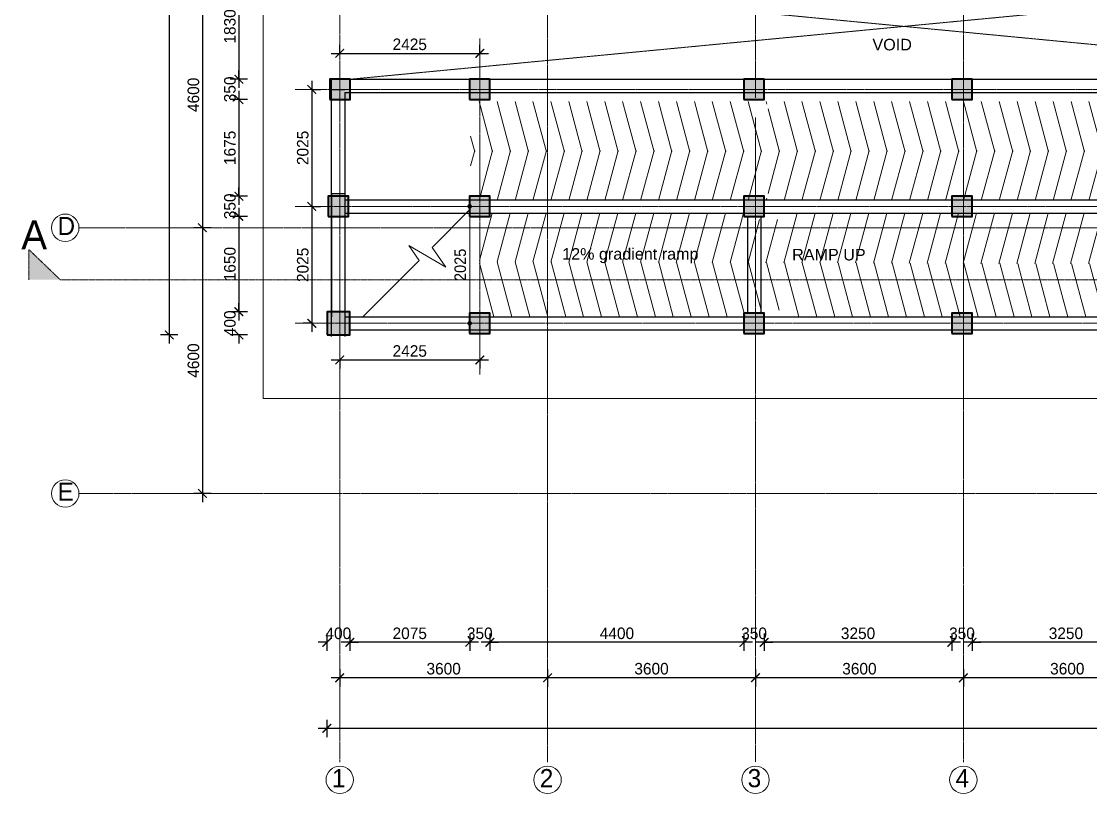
# Model space of a CAD drawing. Header units: inches. Extents: x -3071 to 2014935, y -37057 to 549694.
# Drawn here: x 1442787 to 1461303, y 292468 to 305837 of the extents above; entities that cross this region are included whole.
import ezdxf

# ---------------------------------------------------------------- set-up
doc = ezdxf.new("R2010")
doc.units = ezdxf.units.IN
doc.header["$MEASUREMENT"] = 0
for name, pattern in [('ACAD_ISO08W100', [36, 24, -3, 6, -3]), ('DASHDOT2', [12.7, 6.35, -3.175, 0, -3.175]), ('DASHED', [0.75, 0.5, -0.25])]:
    doc.linetypes.add(name, pattern=pattern)
for name, color, linetype, lineweight in [('A .4 col', 5, 'Continuous', 40), ('A 0.05 hatch', 252, 'Continuous', 5), ('A 0.18 steps', 6, 'Continuous', 18), ('cen', 50, 'ACAD_ISO08W100', 5), ('dotted line', 1, 'DASHED', 9), ('Grid Tag', 6, 'Continuous', 20), ('p1 walls stone outline', 4, 'Continuous', 30), ('section', 6, 'DASHDOT2', 20), ('text', 7, 'Continuous', 25)]:
    doc.layers.add(name, color=color, linetype=linetype, lineweight=lineweight)
doc.styles.add('AERIAL', font='arial.ttf', dxfattribs={"height": 10})
doc.styles.add('Archi 100', font='GOTHIC.TTF', dxfattribs={"height": 200})
doc.styles.add('ARIAL', font='arial.ttf', dxfattribs={"width": 0.9})
doc.styles.add('CG', font='GOTHIC.TTF', dxfattribs={"height": 40})
doc.styles.get("Standard").update_dxf_attribs({"font": 'GOTHIC.TTF'})
doc.dimstyles.new('Archi 100', dxfattribs={"dimtxt": 200, "dimasz": 150, "dimexe": 150, "dimexo": 300, "dimgap": 50, "dimtad": 1, "dimdec": 0, "dimrnd": 5, "dimzin": 0, "dimdsep": 46, "dimtxsty": 'Archi 100', "dimblk": 'ARCHTICK', "dimcen": 0.09, "dimdle": 150, "dimclrd": 256, "dimclre": 256, "dimclrt": 256, "dimadec": 0, "dimazin": 0, "dimtfac": 1, "dimtdec": 0, "dimtix": 1, "dimtofl": 0, "dimtmove": 0, "dimatfit": 3, "dimfxl": 150, "dimfxlon": 1, "dimtolj": 1, "dimtzin": 0, "dimlwd": -1, "dimlwe": -1, "dimarcsym": 0})
doc.dimstyles.new('el to el 200', dxfattribs={"dimtxt": 200, "dimasz": 80, "dimexe": 150, "dimexo": 150, "dimgap": 60, "dimtad": 1, "dimdec": 1, "dimlfac": -1, "dimrnd": 1, "dimdsep": 46, "dimtxsty": 'ARIAL', "dimblk": 'DOT', "dimcen": 1, "dimdle": 25, "dimse1": 1, "dimse2": 1, "dimclrd": 256, "dimclre": 256, "dimclrt": 256, "dimadec": 0, "dimazin": 0, "dimtfac": 1, "dimtdec": 1, "dimtix": 1, "dimtmove": 1, "dimatfit": 0, "dimfxl": 400, "dimfxlon": 1, "dimlwd": 9, "dimlwe": 9, "dimarcsym": 0})

# ---------------------------------------------------------------- blocks, each defined once
blk = doc.blocks.new('grid')
at = {"layer": 'Grid Tag', "linetype": 'Continuous', "ltscale": 30}
blk.add_circle((51, 48), 264, dxfattribs=at)
blk.add_attdef('GRID', (-143, -93), '', height=200)
blk = doc.blocks.new('_Dot')
at = {"color": 0, "linetype": 'ByBlock', "lineweight": -2}
blk.add_line((-0.5, 0), (-1, 0), dxfattribs=at)
at = {"color": 0, "linetype": 'ByBlock', "const_width": 0.5}
blk.add_lwpolyline([(-0.25, 0, 1), (0.25, 0, 1)], format="xyb", close=True, dxfattribs=at)
blk = doc.blocks.new('*D1549')
at = {"layer": 'Defpoints', "lineweight": 9, "ltscale": 20, "transparency": 16777216}
blk.add_line((1450550, 300690), (1450550, 302555), dxfattribs=at)
at = {"layer": 'Defpoints', "color": 0, "ltscale": 20, "transparency": 16777216}
for p in [(1450550, 302635), (1450725, 302635), (1450725, 300610)]:
    blk.add_point(p, dxfattribs=at)
at = {"layer": 'Defpoints', "lineweight": 9, "ltscale": 20, "transparency": 16777216, "xscale": 80, "yscale": 80, "zscale": 80}
for p, rotation in [((1450550, 302635), 89.9999999999999), ((1450550, 300610), 269.9999999999999)]:
    blk.add_blockref('_Dot', p, dxfattribs=dict(at, rotation=rotation))
at = {"layer": 'Defpoints', "ltscale": 20, "transparency": 16777216, "insert": (1450387, 301622), "char_height": 200, "attachment_point": 5, "rotation": 90, "style": 'ARIAL'}
blk.add_mtext('2025', dxfattribs=at)
blk = doc.blocks.new('_ArchTick')
at = {"color": 0, "linetype": 'ByBlock', "const_width": 0.15}
blk.add_lwpolyline([(-0.5, -0.5), (0.5, 0.5)], dxfattribs=at)
blk = doc.blocks.new('*D1981')
at = {"transparency": 16777216}
for p, q in [((1446703, 306665), (1446403, 306665)), ((1446553, 306815), (1446553, 304685)), ((1446703, 304835), (1446403, 304835))]:
    blk.add_line(p, q, dxfattribs=at)
at = {"layer": 'Defpoints', "color": 0, "transparency": 16777216}
for p in [(1448099, 306665), (1446553, 304835), (1448127, 304835)]:
    blk.add_point(p, dxfattribs=at)
at = {"transparency": 16777216, "xscale": 150, "yscale": 150, "zscale": 150}
for p, rotation in [((1446553, 306665), 90), ((1446553, 304835), 270)]:
    blk.add_blockref('_ArchTick', p, dxfattribs=dict(at, rotation=rotation))
at = {"transparency": 16777216, "insert": (1446398, 305750), "char_height": 200, "attachment_point": 5, "rotation": 90, "style": 'Archi 100'}
blk.add_mtext('\\A1;1830', dxfattribs=at)
blk = doc.blocks.new('*D1982')
at = {"transparency": 16777216}
for p, q in [((1446553, 304835), (1446553, 304985)), ((1446703, 304835), (1446403, 304835)), ((1446703, 304485), (1446403, 304485)), ((1446553, 304485), (1446553, 304335))]:
    blk.add_line(p, q, dxfattribs=at)
at = {"layer": 'Defpoints', "color": 0, "transparency": 16777216}
for p in [(1448127, 304835), (1446553, 304485), (1448127, 304485)]:
    blk.add_point(p, dxfattribs=at)
at = {"transparency": 16777216, "xscale": 150, "yscale": 150, "zscale": 150}
for p, rotation in [((1446553, 304835), 270), ((1446553, 304485), 90)]:
    blk.add_blockref('_ArchTick', p, dxfattribs=dict(at, rotation=rotation))
at = {"transparency": 16777216, "insert": (1446398, 304660), "char_height": 200, "attachment_point": 5, "rotation": 90, "style": 'Archi 100'}
blk.add_mtext('\\A1;350', dxfattribs=at)
blk = doc.blocks.new('*D1983')
at = {"transparency": 16777216}
for p, q in [((1446553, 304635), (1446553, 302660)), ((1446703, 304485), (1446403, 304485)), ((1446703, 302810), (1446403, 302810))]:
    blk.add_line(p, q, dxfattribs=at)
at = {"layer": 'Defpoints', "color": 0, "transparency": 16777216}
for p in [(1448127, 304485), (1446553, 302810), (1448100, 302810)]:
    blk.add_point(p, dxfattribs=at)
at = {"transparency": 16777216, "xscale": 150, "yscale": 150, "zscale": 150}
for p, rotation in [((1446553, 304485), 90), ((1446553, 302810), 270)]:
    blk.add_blockref('_ArchTick', p, dxfattribs=dict(at, rotation=rotation))
at = {"transparency": 16777216, "insert": (1446398, 303647), "char_height": 200, "attachment_point": 5, "rotation": 90, "style": 'Archi 100'}
blk.add_mtext('\\A1;1675', dxfattribs=at)
blk = doc.blocks.new('*D1984')
at = {"transparency": 16777216}
for p, q in [((1446553, 302810), (1446553, 302960)), ((1446703, 302810), (1446403, 302810)), ((1446703, 302460), (1446403, 302460)), ((1446553, 302460), (1446553, 302310))]:
    blk.add_line(p, q, dxfattribs=at)
at = {"layer": 'Defpoints', "color": 0, "transparency": 16777216}
for p in [(1448100, 302810), (1446553, 302460), (1448100, 302460)]:
    blk.add_point(p, dxfattribs=at)
at = {"transparency": 16777216, "xscale": 150, "yscale": 150, "zscale": 150}
for p, rotation in [((1446553, 302810), 270), ((1446553, 302460), 90)]:
    blk.add_blockref('_ArchTick', p, dxfattribs=dict(at, rotation=rotation))
at = {"transparency": 16777216, "insert": (1446398, 302635), "char_height": 200, "attachment_point": 5, "rotation": 90, "style": 'Archi 100'}
blk.add_mtext('\\A1;350', dxfattribs=at)
blk = doc.blocks.new('*D1985')
at = {"transparency": 16777216}
for p, q in [((1446553, 302610), (1446553, 300660)), ((1446703, 302460), (1446403, 302460)), ((1446703, 300810), (1446403, 300810))]:
    blk.add_line(p, q, dxfattribs=at)
at = {"layer": 'Defpoints', "color": 0, "transparency": 16777216}
for p in [(1448100, 302460), (1446553, 300810), (1448085, 300810)]:
    blk.add_point(p, dxfattribs=at)
at = {"transparency": 16777216, "xscale": 150, "yscale": 150, "zscale": 150}
for p, rotation in [((1446553, 302460), 90), ((1446553, 300810), 270)]:
    blk.add_blockref('_ArchTick', p, dxfattribs=dict(at, rotation=rotation))
at = {"transparency": 16777216, "insert": (1446398, 301635), "char_height": 200, "attachment_point": 5, "rotation": 90, "style": 'Archi 100'}
blk.add_mtext('\\A1;1650', dxfattribs=at)
blk = doc.blocks.new('*D1986')
at = {"transparency": 16777216}
for p, q in [((1446553, 300810), (1446553, 300960)), ((1446703, 300810), (1446403, 300810)), ((1446703, 300410), (1446403, 300410)), ((1446553, 300410), (1446553, 300260))]:
    blk.add_line(p, q, dxfattribs=at)
at = {"layer": 'Defpoints', "color": 0, "transparency": 16777216}
for p in [(1448085, 300810), (1446553, 300410), (1448085, 300410)]:
    blk.add_point(p, dxfattribs=at)
at = {"transparency": 16777216, "xscale": 150, "yscale": 150, "zscale": 150}
for p, rotation in [((1446553, 300810), 270), ((1446553, 300410), 90)]:
    blk.add_blockref('_ArchTick', p, dxfattribs=dict(at, rotation=rotation))
at = {"transparency": 16777216, "insert": (1446398, 300610), "char_height": 200, "attachment_point": 5, "rotation": 90, "style": 'Archi 100'}
blk.add_mtext('\\A1;400', dxfattribs=at)
blk = doc.blocks.new('*D1989')
at = {"transparency": 16777216}
for p, q in [((1445921, 307015), (1445921, 302115)), ((1446071, 306865), (1445771, 306865)), ((1446071, 302265), (1445771, 302265))]:
    blk.add_line(p, q, dxfattribs=at)
at = {"layer": 'Defpoints', "color": 0, "transparency": 16777216}
for p in [(1448299, 306865), (1445921, 302265), (1448299, 302265)]:
    blk.add_point(p, dxfattribs=at)
at = {"transparency": 16777216, "xscale": 150, "yscale": 150, "zscale": 150}
for p, rotation in [((1445921, 306865), 90), ((1445921, 302265), 270)]:
    blk.add_blockref('_ArchTick', p, dxfattribs=dict(at, rotation=rotation))
at = {"transparency": 16777216, "insert": (1445766, 304565), "char_height": 200, "attachment_point": 5, "rotation": 90, "style": 'Archi 100'}
blk.add_mtext('\\A1;4600', dxfattribs=at)
blk = doc.blocks.new('*D1990')
at = {"transparency": 16777216}
for p, q in [((1445921, 302415), (1445921, 297515)), ((1446071, 302265), (1445771, 302265)), ((1446071, 297665), (1445771, 297665))]:
    blk.add_line(p, q, dxfattribs=at)
at = {"layer": 'Defpoints', "color": 0, "transparency": 16777216}
for p in [(1448299, 302265), (1445921, 297665), (1448299, 297665)]:
    blk.add_point(p, dxfattribs=at)
at = {"transparency": 16777216, "xscale": 150, "yscale": 150, "zscale": 150}
for p, rotation in [((1445921, 302265), 90), ((1445921, 297665), 270)]:
    blk.add_blockref('_ArchTick', p, dxfattribs=dict(at, rotation=rotation))
at = {"transparency": 16777216, "insert": (1445766, 299965), "char_height": 200, "attachment_point": 5, "rotation": 90, "style": 'Archi 100'}
blk.add_mtext('\\A1;4600', dxfattribs=at)
blk = doc.blocks.new('*D1991')
at = {"transparency": 16777216}
for p, q in [((1445347, 314715), (1445347, 300260)), ((1445497, 314565), (1445197, 314565)), ((1445497, 300410), (1445197, 300410))]:
    blk.add_line(p, q, dxfattribs=at)
at = {"layer": 'Defpoints', "color": 0, "transparency": 16777216}
for p in [(1448099, 314565), (1445347, 300410), (1448085, 300410)]:
    blk.add_point(p, dxfattribs=at)
at = {"transparency": 16777216, "xscale": 150, "yscale": 150, "zscale": 150}
for p, rotation in [((1445347, 314565), 90), ((1445347, 300410), 270)]:
    blk.add_blockref('_ArchTick', p, dxfattribs=dict(at, rotation=rotation))
at = {"transparency": 16777216, "insert": (1445192, 307487), "char_height": 200, "attachment_point": 5, "rotation": 90, "style": 'Archi 100'}
blk.add_mtext('\\A1;14155', dxfattribs=at)
blk = doc.blocks.new('*D2032')
at = {"transparency": 16777216}
for p, q in [((1459250, 295237), (1459250, 294937)), ((1462500, 295237), (1462500, 294937)), ((1462650, 295087), (1459100, 295087))]:
    blk.add_line(p, q, dxfattribs=at)
at = {"layer": 'Defpoints', "color": 0, "transparency": 16777216}
for p in [(1459250, 300435), (1462500, 300435), (1459250, 295087)]:
    blk.add_point(p, dxfattribs=at)
at = {"transparency": 16777216, "xscale": 150, "yscale": 150, "zscale": 150, "rotation": 180}
blk.add_blockref('_ArchTick', (1459250, 295087), dxfattribs=at)
at = {"transparency": 16777216, "xscale": 150, "yscale": 150, "zscale": 150}
blk.add_blockref('_ArchTick', (1462500, 295087), dxfattribs=at)
at = {"transparency": 16777216, "insert": (1460875, 295242), "char_height": 200, "attachment_point": 5, "style": 'Archi 100'}
blk.add_mtext('\\A1;3250', dxfattribs=at)
blk = doc.blocks.new('*D2033')
at = {"transparency": 16777216}
for p, q in [((1458900, 295237), (1458900, 294937)), ((1459250, 295237), (1459250, 294937)), ((1458900, 295087), (1458750, 295087)), ((1459250, 295087), (1459400, 295087))]:
    blk.add_line(p, q, dxfattribs=at)
at = {"layer": 'Defpoints', "color": 0, "transparency": 16777216}
for p in [(1458900, 300435), (1459250, 300435), (1458900, 295087)]:
    blk.add_point(p, dxfattribs=at)
at = {"transparency": 16777216, "xscale": 150, "yscale": 150, "zscale": 150}
blk.add_blockref('_ArchTick', (1458900, 295087), dxfattribs=at)
at = {"transparency": 16777216, "xscale": 150, "yscale": 150, "zscale": 150, "rotation": 180}
blk.add_blockref('_ArchTick', (1459250, 295087), dxfattribs=at)
at = {"transparency": 16777216, "insert": (1459075, 295242), "char_height": 200, "attachment_point": 5, "style": 'Archi 100'}
blk.add_mtext('\\A1;350', dxfattribs=at)
blk = doc.blocks.new('*D2034')
at = {"transparency": 16777216}
for p, q in [((1455650, 295237), (1455650, 294937)), ((1458900, 295237), (1458900, 294937)), ((1459050, 295087), (1455500, 295087))]:
    blk.add_line(p, q, dxfattribs=at)
at = {"layer": 'Defpoints', "color": 0, "transparency": 16777216}
for p in [(1455650, 300435), (1458900, 300435), (1455650, 295087)]:
    blk.add_point(p, dxfattribs=at)
at = {"transparency": 16777216, "xscale": 150, "yscale": 150, "zscale": 150, "rotation": 180}
blk.add_blockref('_ArchTick', (1455650, 295087), dxfattribs=at)
at = {"transparency": 16777216, "xscale": 150, "yscale": 150, "zscale": 150}
blk.add_blockref('_ArchTick', (1458900, 295087), dxfattribs=at)
at = {"transparency": 16777216, "insert": (1457275, 295242), "char_height": 200, "attachment_point": 5, "style": 'Archi 100'}
blk.add_mtext('\\A1;3250', dxfattribs=at)
blk = doc.blocks.new('*D2035')
at = {"transparency": 16777216}
for p, q in [((1455300, 295237), (1455300, 294937)), ((1455650, 295237), (1455650, 294937)), ((1455300, 295087), (1455150, 295087)), ((1455650, 295087), (1455800, 295087))]:
    blk.add_line(p, q, dxfattribs=at)
at = {"layer": 'Defpoints', "color": 0, "transparency": 16777216}
for p in [(1455300, 300435), (1455650, 300435), (1455300, 295087)]:
    blk.add_point(p, dxfattribs=at)
at = {"transparency": 16777216, "xscale": 150, "yscale": 150, "zscale": 150}
blk.add_blockref('_ArchTick', (1455300, 295087), dxfattribs=at)
at = {"transparency": 16777216, "xscale": 150, "yscale": 150, "zscale": 150, "rotation": 180}
blk.add_blockref('_ArchTick', (1455650, 295087), dxfattribs=at)
at = {"transparency": 16777216, "insert": (1455475, 295242), "char_height": 200, "attachment_point": 5, "style": 'Archi 100'}
blk.add_mtext('\\A1;350', dxfattribs=at)
blk = doc.blocks.new('*D2036')
at = {"transparency": 16777216}
for p, q in [((1450900, 295237), (1450900, 294937)), ((1455300, 295237), (1455300, 294937)), ((1455450, 295087), (1450750, 295087))]:
    blk.add_line(p, q, dxfattribs=at)
at = {"layer": 'Defpoints', "color": 0, "transparency": 16777216}
for p in [(1450900, 300435), (1455300, 300435), (1450900, 295087)]:
    blk.add_point(p, dxfattribs=at)
at = {"transparency": 16777216, "xscale": 150, "yscale": 150, "zscale": 150, "rotation": 180}
blk.add_blockref('_ArchTick', (1450900, 295087), dxfattribs=at)
at = {"transparency": 16777216, "xscale": 150, "yscale": 150, "zscale": 150}
blk.add_blockref('_ArchTick', (1455300, 295087), dxfattribs=at)
at = {"transparency": 16777216, "insert": (1453100, 295242), "char_height": 200, "attachment_point": 5, "style": 'Archi 100'}
blk.add_mtext('\\A1;4400', dxfattribs=at)
blk = doc.blocks.new('*D2037')
at = {"transparency": 16777216}
for p, q in [((1450550, 295237), (1450550, 294937)), ((1450900, 295237), (1450900, 294937)), ((1450550, 295087), (1450400, 295087)), ((1450900, 295087), (1451050, 295087))]:
    blk.add_line(p, q, dxfattribs=at)
at = {"layer": 'Defpoints', "color": 0, "transparency": 16777216}
for p in [(1450550, 300435), (1450900, 300435), (1450550, 295087)]:
    blk.add_point(p, dxfattribs=at)
at = {"transparency": 16777216, "xscale": 150, "yscale": 150, "zscale": 150}
blk.add_blockref('_ArchTick', (1450550, 295087), dxfattribs=at)
at = {"transparency": 16777216, "xscale": 150, "yscale": 150, "zscale": 150, "rotation": 180}
blk.add_blockref('_ArchTick', (1450900, 295087), dxfattribs=at)
at = {"transparency": 16777216, "insert": (1450725, 295242), "char_height": 200, "attachment_point": 5, "style": 'Archi 100'}
blk.add_mtext('\\A1;350', dxfattribs=at)
blk = doc.blocks.new('*D2038')
at = {"transparency": 16777216}
for p, q in [((1448475, 295237), (1448475, 294937)), ((1450550, 295237), (1450550, 294937)), ((1450700, 295087), (1448325, 295087))]:
    blk.add_line(p, q, dxfattribs=at)
at = {"layer": 'Defpoints', "color": 0, "transparency": 16777216}
for p in [(1448475, 300410), (1450550, 300435), (1448475, 295087)]:
    blk.add_point(p, dxfattribs=at)
at = {"transparency": 16777216, "xscale": 150, "yscale": 150, "zscale": 150, "rotation": 180}
blk.add_blockref('_ArchTick', (1448475, 295087), dxfattribs=at)
at = {"transparency": 16777216, "xscale": 150, "yscale": 150, "zscale": 150}
blk.add_blockref('_ArchTick', (1450550, 295087), dxfattribs=at)
at = {"transparency": 16777216, "insert": (1449512, 295242), "char_height": 200, "attachment_point": 5, "style": 'Archi 100'}
blk.add_mtext('\\A1;2075', dxfattribs=at)
blk = doc.blocks.new('*D2039')
at = {"transparency": 16777216}
for p, q in [((1448075, 295237), (1448075, 294937)), ((1448475, 295237), (1448475, 294937)), ((1448075, 295087), (1447925, 295087)), ((1448475, 295087), (1448625, 295087))]:
    blk.add_line(p, q, dxfattribs=at)
at = {"layer": 'Defpoints', "color": 0, "transparency": 16777216}
for p in [(1448075, 300410), (1448475, 300410), (1448075, 295087)]:
    blk.add_point(p, dxfattribs=at)
at = {"transparency": 16777216, "xscale": 150, "yscale": 150, "zscale": 150}
blk.add_blockref('_ArchTick', (1448075, 295087), dxfattribs=at)
at = {"transparency": 16777216, "xscale": 150, "yscale": 150, "zscale": 150, "rotation": 180}
blk.add_blockref('_ArchTick', (1448475, 295087), dxfattribs=at)
at = {"transparency": 16777216, "insert": (1448275, 295242), "char_height": 200, "attachment_point": 5, "style": 'Archi 100'}
blk.add_mtext('\\A1;400', dxfattribs=at)
blk = doc.blocks.new('*D2046')
at = {"transparency": 16777216}
for p, q in [((1459099, 294624), (1459099, 294324)), ((1462699, 294624), (1462699, 294324)), ((1462849, 294474), (1458949, 294474))]:
    blk.add_line(p, q, dxfattribs=at)
at = {"layer": 'Defpoints', "color": 0, "transparency": 16777216}
for p in [(1459099, 297665), (1462699, 297665), (1459099, 294474)]:
    blk.add_point(p, dxfattribs=at)
at = {"transparency": 16777216, "xscale": 150, "yscale": 150, "zscale": 150, "rotation": 180}
blk.add_blockref('_ArchTick', (1459099, 294474), dxfattribs=at)
at = {"transparency": 16777216, "xscale": 150, "yscale": 150, "zscale": 150}
blk.add_blockref('_ArchTick', (1462699, 294474), dxfattribs=at)
at = {"transparency": 16777216, "insert": (1460899, 294629), "char_height": 200, "attachment_point": 5, "style": 'Archi 100'}
blk.add_mtext('\\A1;3600', dxfattribs=at)
blk = doc.blocks.new('*D2047')
at = {"transparency": 16777216}
for p, q in [((1455499, 294624), (1455499, 294324)), ((1459099, 294624), (1459099, 294324)), ((1459249, 294474), (1455349, 294474))]:
    blk.add_line(p, q, dxfattribs=at)
at = {"layer": 'Defpoints', "color": 0, "transparency": 16777216}
for p in [(1455499, 297665), (1459099, 297665), (1455499, 294474)]:
    blk.add_point(p, dxfattribs=at)
at = {"transparency": 16777216, "xscale": 150, "yscale": 150, "zscale": 150, "rotation": 180}
blk.add_blockref('_ArchTick', (1455499, 294474), dxfattribs=at)
at = {"transparency": 16777216, "xscale": 150, "yscale": 150, "zscale": 150}
blk.add_blockref('_ArchTick', (1459099, 294474), dxfattribs=at)
at = {"transparency": 16777216, "insert": (1457299, 294629), "char_height": 200, "attachment_point": 5, "style": 'Archi 100'}
blk.add_mtext('\\A1;3600', dxfattribs=at)
blk = doc.blocks.new('*D2048')
at = {"transparency": 16777216}
for p, q in [((1451899, 294624), (1451899, 294324)), ((1455499, 294624), (1455499, 294324)), ((1455649, 294474), (1451749, 294474))]:
    blk.add_line(p, q, dxfattribs=at)
at = {"layer": 'Defpoints', "color": 0, "transparency": 16777216}
for p in [(1451899, 297665), (1455499, 297665), (1451899, 294474)]:
    blk.add_point(p, dxfattribs=at)
at = {"transparency": 16777216, "xscale": 150, "yscale": 150, "zscale": 150, "rotation": 180}
blk.add_blockref('_ArchTick', (1451899, 294474), dxfattribs=at)
at = {"transparency": 16777216, "xscale": 150, "yscale": 150, "zscale": 150}
blk.add_blockref('_ArchTick', (1455499, 294474), dxfattribs=at)
at = {"transparency": 16777216, "insert": (1453699, 294629), "char_height": 200, "attachment_point": 5, "style": 'Archi 100'}
blk.add_mtext('\\A1;3600', dxfattribs=at)
blk = doc.blocks.new('*D2049')
at = {"transparency": 16777216}
for p, q in [((1448299, 294624), (1448299, 294324)), ((1451899, 294624), (1451899, 294324)), ((1452049, 294474), (1448149, 294474))]:
    blk.add_line(p, q, dxfattribs=at)
at = {"layer": 'Defpoints', "color": 0, "transparency": 16777216}
for p in [(1448299, 297665), (1451899, 297665), (1448299, 294474)]:
    blk.add_point(p, dxfattribs=at)
at = {"transparency": 16777216, "xscale": 150, "yscale": 150, "zscale": 150, "rotation": 180}
blk.add_blockref('_ArchTick', (1448299, 294474), dxfattribs=at)
at = {"transparency": 16777216, "xscale": 150, "yscale": 150, "zscale": 150}
blk.add_blockref('_ArchTick', (1451899, 294474), dxfattribs=at)
at = {"transparency": 16777216, "insert": (1450099, 294629), "char_height": 200, "attachment_point": 5, "style": 'Archi 100'}
blk.add_mtext('\\A1;3600', dxfattribs=at)
blk = doc.blocks.new('*D2050')
at = {"transparency": 16777216}
for p, q in [((1448075, 293747), (1448075, 293447)), ((1487149, 293747), (1487149, 293447)), ((1487299, 293597), (1447925, 293597))]:
    blk.add_line(p, q, dxfattribs=at)
at = {"layer": 'Defpoints', "color": 0, "transparency": 16777216}
for p in [(1487149, 302065), (1448075, 300410), (1448075, 293597)]:
    blk.add_point(p, dxfattribs=at)
at = {"transparency": 16777216, "xscale": 150, "yscale": 150, "zscale": 150, "rotation": 180}
blk.add_blockref('_ArchTick', (1448075, 293597), dxfattribs=at)
at = {"transparency": 16777216, "xscale": 150, "yscale": 150, "zscale": 150}
blk.add_blockref('_ArchTick', (1487149, 293597), dxfattribs=at)
at = {"transparency": 16777216, "insert": (1467612, 293752), "char_height": 200, "attachment_point": 5, "style": 'Archi 100'}
blk.add_mtext('\\A1;39075', dxfattribs=at)
blk = doc.blocks.new('*D2093')
at = {"transparency": 16777216}
for p, q in [((1448299, 305284), (1448299, 305434)), ((1450725, 305284), (1450725, 305434)), ((1448149, 305284), (1450875, 305284))]:
    blk.add_line(p, q, dxfattribs=at)
at = {"layer": 'Defpoints', "color": 0, "transparency": 16777216}
for p in [(1448299, 305271), (1450725, 305284), (1450725, 305271)]:
    blk.add_point(p, dxfattribs=at)
at = {"transparency": 16777216, "xscale": 150, "yscale": 150, "zscale": 150, "rotation": 180}
blk.add_blockref('_ArchTick', (1448299, 305284), dxfattribs=at)
at = {"transparency": 16777216, "xscale": 150, "yscale": 150, "zscale": 150}
blk.add_blockref('_ArchTick', (1450725, 305284), dxfattribs=at)
at = {"transparency": 16777216, "insert": (1449512, 305439), "char_height": 200, "attachment_point": 5, "style": 'Archi 100'}
blk.add_mtext('\\A1;2425', dxfattribs=at)
blk = doc.blocks.new('*D2094')
at = {"transparency": 16777216}
for p, q in [((1447815, 304810), (1447815, 302485)), ((1447815, 304660), (1447965, 304660)), ((1447815, 302635), (1447965, 302635))]:
    blk.add_line(p, q, dxfattribs=at)
at = {"layer": 'Defpoints', "color": 0, "transparency": 16777216}
for p in [(1447790, 304660), (1447790, 302635), (1447815, 302635)]:
    blk.add_point(p, dxfattribs=at)
at = {"transparency": 16777216, "xscale": 150, "yscale": 150, "zscale": 150}
for p, rotation in [((1447815, 304660), 90), ((1447815, 302635), 270)]:
    blk.add_blockref('_ArchTick', p, dxfattribs=dict(at, rotation=rotation))
at = {"transparency": 16777216, "insert": (1447660, 303647), "char_height": 200, "attachment_point": 5, "rotation": 90, "style": 'Archi 100'}
blk.add_mtext('\\A1;2025', dxfattribs=at)
blk = doc.blocks.new('*D2095')
at = {"transparency": 16777216}
for p, q in [((1447815, 302785), (1447815, 300460)), ((1447815, 302635), (1447965, 302635)), ((1447815, 300610), (1447665, 300610))]:
    blk.add_line(p, q, dxfattribs=at)
at = {"layer": 'Defpoints', "color": 0, "transparency": 16777216}
for p in [(1447790, 302635), (1447815, 300610), (1447815, 300610)]:
    blk.add_point(p, dxfattribs=at)
at = {"transparency": 16777216, "xscale": 150, "yscale": 150, "zscale": 150}
for p, rotation in [((1447815, 302635), 90), ((1447815, 300610), 270)]:
    blk.add_blockref('_ArchTick', p, dxfattribs=dict(at, rotation=rotation))
at = {"transparency": 16777216, "insert": (1447660, 301622), "char_height": 200, "attachment_point": 5, "rotation": 90, "style": 'Archi 100'}
blk.add_mtext('\\A1;2025', dxfattribs=at)
blk = doc.blocks.new('*D2096')
at = {"transparency": 16777216}
for p, q in [((1448149, 299975), (1450875, 299975)), ((1448299, 299975), (1448299, 299825)), ((1450725, 299975), (1450725, 299825))]:
    blk.add_line(p, q, dxfattribs=at)
at = {"layer": 'Defpoints', "color": 0, "transparency": 16777216}
for p in [(1448299, 299988), (1450725, 299988), (1450725, 299975)]:
    blk.add_point(p, dxfattribs=at)
at = {"transparency": 16777216, "xscale": 150, "yscale": 150, "zscale": 150, "rotation": 180}
blk.add_blockref('_ArchTick', (1448299, 299975), dxfattribs=at)
at = {"transparency": 16777216, "xscale": 150, "yscale": 150, "zscale": 150}
blk.add_blockref('_ArchTick', (1450725, 299975), dxfattribs=at)
at = {"transparency": 16777216, "insert": (1449512, 300130), "char_height": 200, "attachment_point": 5, "style": 'Archi 100'}
blk.add_mtext('\\A1;2425', dxfattribs=at)

msp = doc.modelspace()

# ---------------------------------------------------------------- hatches: boundary and pattern name
at = {"layer": 'A .4 col', "linetype": 'Continuous'}
h = msp.add_hatch(color=256, dxfattribs=at)
h.dxf.hatch_style = 1
h.paths.add_polyline_path([(1448127.36, 304484.75), (1448477.36, 304484.75), (1448477.36, 304834.75), (1448127.36, 304834.75)])
h = msp.add_hatch(color=256, dxfattribs=at)
h.dxf.hatch_style = 1
h.paths.add_polyline_path([(1450549.59, 304484.75), (1450899.59, 304484.75), (1450899.59, 304834.75), (1450549.59, 304834.75)])
h = msp.add_hatch(color=256, dxfattribs=at)
h.dxf.hatch_style = 1
h.paths.add_polyline_path([(1455299.6, 304484.75), (1455649.6, 304484.75), (1455649.6, 304834.75), (1455299.6, 304834.75)])
h = msp.add_hatch(color=256, dxfattribs=at)
h.dxf.hatch_style = 1
h.paths.add_polyline_path([(1458899.6, 304484.75), (1459249.6, 304484.75), (1459249.6, 304834.75), (1458899.6, 304834.75)])
h = msp.add_hatch(color=256, dxfattribs=at)
h.dxf.hatch_style = 1
h.paths.add_polyline_path([(1448099.6, 302459.76), (1448449.6, 302459.76), (1448449.6, 302809.76), (1448099.6, 302809.76)])
h = msp.add_hatch(color=256, dxfattribs=at)
h.dxf.hatch_style = 1
h.paths.add_polyline_path([(1450549.59, 302459.76), (1450899.59, 302459.76), (1450899.59, 302809.76), (1450549.59, 302809.76)])
h = msp.add_hatch(color=256, dxfattribs=at)
h.dxf.hatch_style = 1
h.paths.add_polyline_path([(1455299.6, 302459.76), (1455649.6, 302459.76), (1455649.6, 302809.76), (1455299.6, 302809.76)])
h = msp.add_hatch(color=256, dxfattribs=at)
h.dxf.hatch_style = 1
h.paths.add_polyline_path([(1458899.6, 302459.76), (1459249.6, 302459.76), (1459249.6, 302809.76), (1458899.6, 302809.76)])
h = msp.add_hatch(color=256, dxfattribs=at)
h.dxf.hatch_style = 1
h.paths.add_polyline_path([(1448074.6, 300409.77), (1448474.6, 300409.77), (1448474.6, 300809.77), (1448074.6, 300809.77)])
h = msp.add_hatch(color=256, dxfattribs=at)
h.dxf.hatch_style = 1
h.paths.add_polyline_path([(1450549.59, 300434.76), (1450899.59, 300434.76), (1450899.59, 300784.76), (1450549.59, 300784.76)])
h = msp.add_hatch(color=256, dxfattribs=at)
h.dxf.hatch_style = 1
h.paths.add_polyline_path([(1455299.6, 300434.76), (1455649.6, 300434.76), (1455649.6, 300784.76), (1455299.6, 300784.76)])
h = msp.add_hatch(color=256, dxfattribs=at)
h.dxf.hatch_style = 1
h.paths.add_polyline_path([(1458899.6, 300434.76), (1459249.6, 300434.76), (1459249.6, 300784.76), (1458899.6, 300784.76)])
at = {"layer": 'A 0.05 hatch'}
h = msp.add_hatch(dxfattribs=at)
h.set_pattern_fill('_USER', color=256, scale=300, angle=285, style=0, pattern_type=0)
h.set_pattern_definition([(105, (1618504.62, 450212.02), (-289.77775, -77.6457), [])])
h.paths.add_polyline_path([(1455919.41, 304447.87), (1455919.41, 304322.86), (1455694.41, 304322.86), (1455694.41, 304447.87), (1450564.41, 304447.87), (1450564.41, 303577.87), (1467869.42, 303577.87), (1467869.42, 304447.87)])
h = msp.add_hatch(dxfattribs=at)
h.set_pattern_fill('_USER', color=256, scale=300, angle=285, style=0, pattern_type=0)
h.set_pattern_definition([(255, (1618504.62, 156970.6), (-289.77775, 77.6457), [])])
h.paths.add_polyline_path([(1455919.41, 302734.76), (1455919.41, 302859.76), (1455694.41, 302859.76), (1455694.41, 302734.76), (1450564.41, 302734.76), (1450564.41, 303604.76), (1467869.42, 303604.76), (1467869.42, 302734.76)])
h = msp.add_hatch(dxfattribs=at)
h.set_pattern_fill('_USER', color=256, scale=300, angle=285, style=0, pattern_type=0)
h.set_pattern_definition([(75, (1450706.75, 301644.77), (289.778, -77.6457), [])])
h.paths.add_polyline_path([(1455699.6, 302519.48), (1455699.6, 302409.76), (1455474.6, 302409.76), (1455474.6, 302519.49), (1450721.75, 302519.76), (1450721.75, 301674.77), (1468026.76, 301622.26), (1468026.76, 302518.78), (1456031.76, 302519.46), (1456031.76, 302409.76), (1455806.76, 302409.76), (1455806.76, 302519.48)])
h = msp.add_hatch(dxfattribs=at)
h.set_pattern_fill('_USER', color=256, scale=300, angle=285, style=0, pattern_type=0)
h.set_pattern_definition([(285, (1450706.75, 301707.53), (289.778, 77.6457), [])])
h.paths.add_polyline_path([(1462726.76, 300834.77), (1463176.76, 300834.77), (1463176.76, 300724.77), (1468026.76, 300724.77), (1468026.76, 301622.26), (1450721.75, 301677.53), (1450721.75, 300724.77), (1455526.76, 300724.77), (1455526.76, 300834.77), (1455976.76, 300834.77), (1455976.76, 300724.77), (1462726.76, 300724.77)])
at = {"layer": 'section'}
msp.add_hatch(color=256, dxfattribs=at).paths.add_polyline_path([(1442915.17, 301887.78), (1442915.17, 301365.43), (1443458.77, 301365.43)])

# ---------------------------------------------------------------- linework, layer by layer
at = {"layer": 'A .4 col', "linetype": 'Continuous'}
for points in [[(1448127.36, 304484.75), (1448477.36, 304484.75), (1448477.36, 304834.75), (1448127.36, 304834.75)], [(1450549.59, 304484.75), (1450899.59, 304484.75), (1450899.59, 304834.75), (1450549.59, 304834.75)], [(1455299.6, 304484.75), (1455649.6, 304484.75), (1455649.6, 304834.75), (1455299.6, 304834.75)], [(1458899.6, 304484.75), (1459249.6, 304484.75), (1459249.6, 304834.75), (1458899.6, 304834.75)], [(1448099.6, 302459.76), (1448449.6, 302459.76), (1448449.6, 302809.76), (1448099.6, 302809.76)], [(1450549.59, 302459.76), (1450899.59, 302459.76), (1450899.59, 302809.76), (1450549.59, 302809.76)], [(1455299.6, 302459.76), (1455649.6, 302459.76), (1455649.6, 302809.76), (1455299.6, 302809.76)], [(1458899.6, 302459.76), (1459249.6, 302459.76), (1459249.6, 302809.76), (1458899.6, 302809.76)], [(1448084.6, 300409.77), (1448474.6, 300409.77), (1448474.6, 300809.77), (1448084.6, 300809.77)], [(1450549.59, 300434.76), (1450899.59, 300434.76), (1450899.59, 300784.76), (1450549.59, 300784.76)], [(1455299.6, 300434.76), (1455649.6, 300434.76), (1455649.6, 300784.76), (1455299.6, 300784.76)], [(1458899.6, 300434.76), (1459249.6, 300434.76), (1459249.6, 300784.76), (1458899.6, 300784.76)]]:
    msp.add_lwpolyline(points, close=True, dxfattribs=at)
at = {"layer": 'A 0.18 steps', "ltscale": 20}
for p, q in [((1449897.82, 301923.36), (1450549.59, 302575.13)), ((1449674.21, 301699.75), (1449498.45, 301958.21)), ((1449498.45, 301958.21), (1450138.55, 301582.24)), ((1450138.55, 301582.24), (1449897.82, 301923.36)), ((1448699.23, 300724.77), (1449674.21, 301699.75))]:
    msp.add_line(p, q, dxfattribs=at)
at = {"layer": 'cen', "ltscale": 2}
for p, q in [((1451899.45, 293010.11), (1451899.45, 318872.85)), ((1448299.45, 318687.32), (1448299.45, 293010.11)), ((1455499.45, 318687.32), (1455499.45, 304514.76)), ((1459099.45, 318687.32), (1459099.45, 293010.11)), ((1450724.59, 305543.4), (1450724.59, 299725.03)), ((1472552.37, 304659.75), (1447527.55, 304659.75)), ((1455499.45, 304174.76), (1455499.45, 293010.11)), ((1472524.6, 302634.76), (1447527.55, 302634.76)), ((1491464.45, 302264.76), (1443784.45, 302264.76)), ((1472529.6, 300609.77), (1447527.55, 300609.77)), ((1480024.45, 297664.76), (1443784.45, 297664.76))]:
    msp.add_line(p, q, dxfattribs=at)
at = {"layer": 'dotted line', "linetype": 'Continuous', "ltscale": 1000}
msp.add_lwpolyline([(1472749.45, 315380.53), (1487964.45, 315380.53), (1487964.45, 295934.72), (1466174.45, 295934.72), (1466174.45, 299309.77), (1446972.64, 299309.77), (1446972.64, 315379.76), (1467649.45, 315379.76)], dxfattribs=at)
at = {"layer": 'p1 walls stone outline'}
for p, q in [((1448159.6, 300379.76), (1448159.6, 304834.75)), ((1448159.6, 304834.75), (1467999.6, 304834.75)), ((1448159.6, 304659.76), (1448389.6, 304659.76)), ((1448389.6, 304604.75), (1448389.6, 300379.76)), ((1448389.6, 304604.75), (1467999.6, 304604.75)), ((1455359.6, 304484.75), (1455359.6, 304484.75)), ((1455589.6, 304484.75), (1455359.6, 304484.75)), ((1455589.6, 304484.75), (1455359.6, 304484.75)), ((1455589.6, 304484.75), (1455589.6, 304484.75)), ((1448159.6, 302859.88), (1448159.6, 300724.77)), ((1448159.6, 302859.88), (1448389.6, 302859.88)), ((1448389.6, 302749.76), (1457749.59, 302749.76)), ((1455649.6, 302749.76), (1462499.6, 302749.76)), ((1448389.6, 302519.76), (1457749.59, 302519.76)), ((1455359.6, 302459.76), (1455359.6, 300784.76)), ((1455589.6, 302459.76), (1455589.6, 300784.76)), ((1455649.6, 302519.76), (1462499.6, 302519.76)), ((1448389.6, 300724.77), (1448474.6, 300724.77)), ((1448389.6, 300724.77), (1467749.6, 300724.77)), ((1448474.6, 300494.77), (1467749.6, 300494.77))]:
    msp.add_line(p, q, dxfattribs=at)
at = {"layer": 'section'}
for p, q in [((1467649.45, 306664.75), (1448477.36, 304834.75)), ((1448499.45, 306664.75), (1467649.6, 304834.75)), ((1442915.17, 301365.43), (1442915.17, 301887.78)), ((1442915.17, 301887.78), (1443458.77, 301365.43)), ((1443458.77, 301365.43), (1491452.55, 301365.43))]:
    msp.add_line(p, q, dxfattribs=at)

# ---------------------------------------------------------------- block references
ref = msp.add_blockref('grid', (1443500.93, 302221.65), dxfattribs=dict(xscale=0.8987445155798923, yscale=0.8987445155798923, zscale=0.8987445155798923))
ref.add_attrib('GRID', 'D', (1443412.39, 302137.87), dxfattribs={"height": 314.56})
ref = msp.add_blockref('grid', (1443500.93, 297621.65), dxfattribs=dict(xscale=0.8987445155798923, yscale=0.8987445155798923, zscale=0.8987445155798923))
ref.add_attrib('GRID', 'E', (1443412.39, 297537.87), dxfattribs={"height": 314.56})
ref = msp.add_blockref('grid', (1448253.22, 292662.06), dxfattribs=dict(xscale=0.8987445155798923, yscale=0.8987445155798923, zscale=0.8987445155798923))
ref.add_attrib('GRID', '1', (1448164.68, 292578.28), dxfattribs={"height": 314.56})
ref = msp.add_blockref('grid', (1451853.22, 292662.06), dxfattribs=dict(xscale=0.8987445155798923, yscale=0.8987445155798923, zscale=0.8987445155798923))
ref.add_attrib('GRID', '2', (1451764.68, 292578.28), dxfattribs={"height": 314.56})
ref = msp.add_blockref('grid', (1455453.22, 292662.06), dxfattribs=dict(xscale=0.8987445155798923, yscale=0.8987445155798923, zscale=0.8987445155798923))
ref.add_attrib('GRID', '3', (1455364.68, 292578.28), dxfattribs={"height": 314.56})
ref = msp.add_blockref('grid', (1459053.22, 292662.06), dxfattribs=dict(xscale=0.8987445155798923, yscale=0.8987445155798923, zscale=0.8987445155798923))
ref.add_attrib('GRID', '4', (1458964.68, 292578.28), dxfattribs={"height": 314.56})

# ---------------------------------------------------------------- texts
at = {"layer": 'section', "insert": (1443008.23, 302141.36), "char_height": 500, "width": 2050.5885, "attachment_point": 5, "style": 'CG'}
msp.add_mtext('A', dxfattribs=at)
at = {"layer": 'text', "style": 'AERIAL'}
msp.add_text('RAMP UP', height=200, dxfattribs=at).set_placement((1456134.55, 301698.54))
at = {"layer": 'text', "char_height": 200, "width": 14192.8258, "attachment_point": 1, "style": 'AERIAL'}
for s, insert in [('VOID ', (1457524.67, 305535.27)), ('12% gradient ramp', (1452152.23, 301911.39))]:
    msp.add_mtext(s, dxfattribs=dict(at, insert=insert))

# ---------------------------------------------------------------- dimensions: what is measured, and where the dimension line sits
for base, p1, p2, picture, middle in [((1445346.89, 300409.77), (1448099.45, 314564.75), (1448084.6, 300409.77), '*D1991', (1445191.86, 307487.26)), ((1447815.38, 302634.76), (1447790.36, 304659.75), (1447790.36, 302634.76), '*D2094', (1447660.35, 303647.26))]:
    dim = msp.add_linear_dim(base=base, p1=p1, p2=p2, angle=90, dimstyle='Archi 100')
    dim.commit()
    dim.dimension.update_dxf_attribs({"geometry": picture, "text_midpoint": middle})
for base, p1, p2, picture, middle in [((1445920.97, 302264.76), (1448299.45, 306864.75), (1448299.45, 302264.76), '*D1989', (1445765.94, 304564.76)), ((1446553.26, 304834.75), (1448099.45, 306664.75), (1448127.36, 304834.75), '*D1981', (1446398.23, 305749.75)), ((1446553.26, 304484.75), (1448127.36, 304834.75), (1448127.36, 304484.75), '*D1982', (1446398.23, 304659.75)), ((1446553.26, 302809.76), (1448127.36, 304484.75), (1448099.6, 302809.76), '*D1983', (1446398.23, 303647.26)), ((1446553.26, 302459.76), (1448099.6, 302809.76), (1448099.6, 302459.76), '*D1984', (1446398.23, 302634.76)), ((1447815.38, 300609.77), (1447790.36, 302634.76), (1447815.38, 300609.77), '*D2095', (1447660.35, 301622.26)), ((1446553.26, 300809.77), (1448099.6, 302459.76), (1448084.6, 300809.77), '*D1985', (1446398.23, 301634.76)), ((1445920.97, 297664.76), (1448299.45, 302264.76), (1448299.45, 297664.76), '*D1990', (1445765.94, 299964.76)), ((1446553.26, 300409.77), (1448084.6, 300809.77), (1448084.6, 300409.77), '*D1986', (1446398.23, 300609.77))]:
    dim = msp.add_linear_dim(base=base, p1=p1, p2=p2, angle=90, dimstyle='Archi 100', override={"dimtmove": 1})
    dim.commit()
    dim.dimension.update_dxf_attribs({"geometry": picture, "text_midpoint": middle})
for base, p1, p2, picture, middle in [((1450724.59, 305283.94), (1448299.45, 305271.48), (1450724.59, 305271.48), '*D2093', (1449512.02, 305438.97)), ((1448075.42, 293596.77), (1487149.45, 302064.76), (1448075.42, 300409.77), '*D2050', (1467612.43, 293751.8)), ((1450724.59, 299975.32), (1448299.45, 299987.82), (1450724.59, 299987.82), '*D2096', (1449512.02, 300130.35))]:
    dim = msp.add_linear_dim(base=base, p1=p1, p2=p2, dimstyle='Archi 100')
    dim.commit()
    dim.dimension.update_dxf_attribs({"geometry": picture, "text_midpoint": middle})
for base, p1, p2, picture, middle in [((1448075.42, 295086.85), (1448474.6, 300409.77), (1448075.42, 300409.77), '*D2039', (1448275.01, 295241.88)), ((1448474.6, 295086.85), (1450549.59, 300434.76), (1448474.6, 300409.77), '*D2038', (1449512.09, 295241.88)), ((1450549.59, 295086.85), (1450899.59, 300434.76), (1450549.59, 300434.76), '*D2037', (1450724.59, 295241.88)), ((1450899.59, 295086.85), (1455299.6, 300434.76), (1450899.59, 300434.76), '*D2036', (1453099.59, 295241.88)), ((1455299.6, 295086.85), (1455649.6, 300434.76), (1455299.6, 300434.76), '*D2035', (1455474.6, 295241.88)), ((1455649.6, 295086.85), (1458899.6, 300434.76), (1455649.6, 300434.76), '*D2034', (1457274.6, 295241.88)), ((1458899.6, 295086.85), (1459249.6, 300434.76), (1458899.6, 300434.76), '*D2033', (1459074.6, 295241.88)), ((1459249.6, 295086.85), (1462499.6, 300434.76), (1459249.6, 300434.76), '*D2032', (1460874.6, 295241.88)), ((1448299.45, 294473.64), (1451899.45, 297664.76), (1448299.45, 297664.76), '*D2049', (1450099.45, 294628.67)), ((1451899.45, 294473.64), (1455499.45, 297664.76), (1451899.45, 297664.76), '*D2048', (1453699.45, 294628.67)), ((1455499.45, 294473.64), (1459099.45, 297664.76), (1455499.45, 297664.76), '*D2047', (1457299.45, 294628.67)), ((1459099.45, 294473.64), (1462699.45, 297664.76), (1459099.45, 297664.76), '*D2046', (1460899.45, 294628.67))]:
    dim = msp.add_linear_dim(base=base, p1=p1, p2=p2, dimstyle='Archi 100', override={"dimtmove": 1})
    dim.commit()
    dim.dimension.update_dxf_attribs({"geometry": picture, "text_midpoint": middle})
at = {"layer": 'Defpoints', "ltscale": 20}
dim = msp.add_linear_dim(base=(1450549.59, 302634.76), p1=(1450724.59, 300609.77), p2=(1450724.59, 302634.76), angle=90, dimstyle='el to el 200', dxfattribs=at)
dim.commit()
dim.dimension.update_dxf_attribs({"geometry": '*D1549', "text_midpoint": (1450387.48, 301622.26)})

doc.saveas('drawing.dxf')
